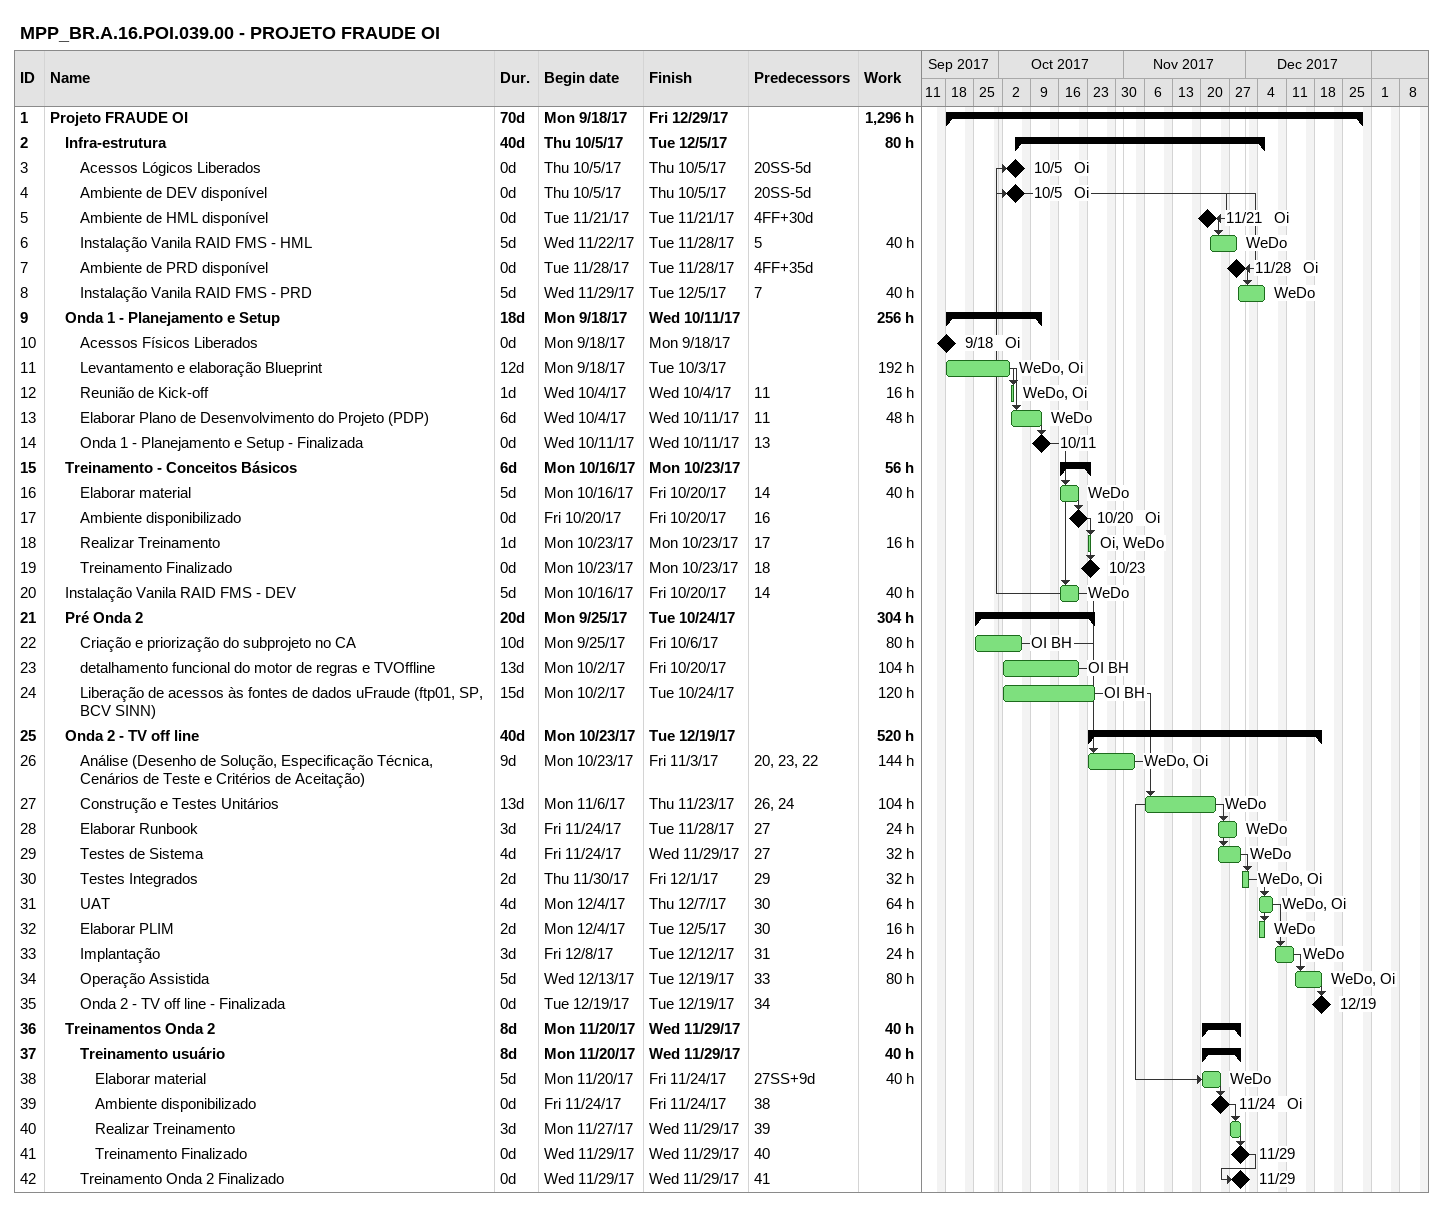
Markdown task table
MPP_BR.A.16.POI.039.00 - PROJETO FRAUDE OI

| ID | Level | Task | Duration | Start | Finish | Predecessors | Resources | Work (h) |
|---|---|---|---|---|---|---|---|---|
| 1 | 1 | **Projeto FRAUDE OI** | 70d | 2017-09-18 | 2017-12-29 |  |  | 1296 |
| 2 | 2 | **Infra-estrutura** | 40d | 2017-10-05 | 2017-12-05 |  |  | 80 |
| 3 | 3 | Acessos Lógicos Liberados | 0d | 2017-10-05 | 2017-10-05 | 20SS-5d | Oi |  |
| 4 | 3 | Ambiente de DEV disponível | 0d | 2017-10-05 | 2017-10-05 | 20SS-5d | Oi |  |
| 5 | 3 | Ambiente de HML disponível | 0d | 2017-11-21 | 2017-11-21 | 4FF+30d | Oi |  |
| 6 | 3 | Instalação Vanila RAID FMS - HML | 5d | 2017-11-22 | 2017-11-28 | 5 | WeDo | 40 |
| 7 | 3 | Ambiente de PRD disponível | 0d | 2017-11-28 | 2017-11-28 | 4FF+35d | Oi |  |
| 8 | 3 | Instalação Vanila RAID FMS - PRD | 5d | 2017-11-29 | 2017-12-05 | 7 | WeDo | 40 |
| 9 | 2 | **Onda 1 - Planejamento e Setup** | 18d | 2017-09-18 | 2017-10-11 |  |  | 256 |
| 10 | 3 | Acessos Físicos Liberados | 0d | 2017-09-18 | 2017-09-18 |  | Oi |  |
| 11 | 3 | Levantamento e elaboração Blueprint | 12d | 2017-09-18 | 2017-10-03 |  | WeDo, Oi | 192 |
| 12 | 3 | Reunião de Kick-off | 1d | 2017-10-04 | 2017-10-04 | 11 | WeDo, Oi | 16 |
| 13 | 3 | Elaborar Plano de Desenvolvimento do Projeto (PDP) | 6d | 2017-10-04 | 2017-10-11 | 11 | WeDo | 48 |
| 14 | 3 | Onda 1 - Planejamento e Setup - Finalizada | 0d | 2017-10-11 | 2017-10-11 | 13 |  |  |
| 15 | 2 | **Treinamento - Conceitos Básicos** | 6d | 2017-10-16 | 2017-10-23 |  |  | 56 |
| 16 | 3 | Elaborar material | 5d | 2017-10-16 | 2017-10-20 | 14 | WeDo | 40 |
| 17 | 3 | Ambiente disponibilizado | 0d | 2017-10-20 | 2017-10-20 | 16 | Oi |  |
| 18 | 3 | Realizar Treinamento | 1d | 2017-10-23 | 2017-10-23 | 17 | Oi, WeDo | 16 |
| 19 | 3 | Treinamento Finalizado | 0d | 2017-10-23 | 2017-10-23 | 18 |  |  |
| 20 | 2 | Instalação Vanila RAID FMS - DEV | 5d | 2017-10-16 | 2017-10-20 | 14 | WeDo | 40 |
| 21 | 2 | **Pré Onda 2** | 20d | 2017-09-25 | 2017-10-24 |  |  | 304 |
| 22 | 3 | Criação e priorização do subprojeto no CA | 10d | 2017-09-25 | 2017-10-06 |  | OI BH | 80 |
| 23 | 3 | detalhamento funcional do motor de regras e TVOffline | 13d | 2017-10-02 | 2017-10-20 |  | OI BH | 104 |
| 24 | 3 | Liberação de acessos às fontes de dados uFraude (ftp01, SP, BCV SINN) | 15d | 2017-10-02 | 2017-10-24 |  | OI BH | 120 |
| 25 | 2 | **Onda 2 - TV off line** | 40d | 2017-10-23 | 2017-12-19 |  |  | 520 |
| 26 | 3 | Análise (Desenho de Solução, Especificação Técnica, Cenários de Teste e Critérios de Aceitação) | 9d | 2017-10-23 | 2017-11-03 | 20, 23, 22 | WeDo, Oi | 144 |
| 27 | 3 | Construção e Testes Unitários | 13d | 2017-11-06 | 2017-11-23 | 26, 24 | WeDo | 104 |
| 28 | 3 | Elaborar Runbook | 3d | 2017-11-24 | 2017-11-28 | 27 | WeDo | 24 |
| 29 | 3 | Testes de Sistema | 4d | 2017-11-24 | 2017-11-29 | 27 | WeDo | 32 |
| 30 | 3 | Testes Integrados | 2d | 2017-11-30 | 2017-12-01 | 29 | WeDo, Oi | 32 |
| 31 | 3 | UAT | 4d | 2017-12-04 | 2017-12-07 | 30 | WeDo, Oi | 64 |
| 32 | 3 | Elaborar PLIM | 2d | 2017-12-04 | 2017-12-05 | 30 | WeDo | 16 |
| 33 | 3 | Implantação | 3d | 2017-12-08 | 2017-12-12 | 31 | WeDo | 24 |
| 34 | 3 | Operação Assistida | 5d | 2017-12-13 | 2017-12-19 | 33 | WeDo, Oi | 80 |
| 35 | 3 | Onda 2 - TV off line - Finalizada | 0d | 2017-12-19 | 2017-12-19 | 34 |  |  |
| 36 | 2 | **Treinamentos Onda 2** | 8d | 2017-11-20 | 2017-11-29 |  |  | 40 |
| 37 | 3 | **Treinamento usuário** | 8d | 2017-11-20 | 2017-11-29 |  |  | 40 |
| 38 | 4 | Elaborar material | 5d | 2017-11-20 | 2017-11-24 | 27SS+9d | WeDo | 40 |
| 39 | 4 | Ambiente disponibilizado | 0d | 2017-11-24 | 2017-11-24 | 38 | Oi |  |
| 40 | 4 | Realizar Treinamento | 3d | 2017-11-27 | 2017-11-29 | 39 |  |  |
| 41 | 4 | Treinamento Finalizado | 0d | 2017-11-29 | 2017-11-29 | 40 |  |  |
| 42 | 3 | Treinamento Onda 2 Finalizado | 0d | 2017-11-29 | 2017-11-29 | 41 |  |  |
